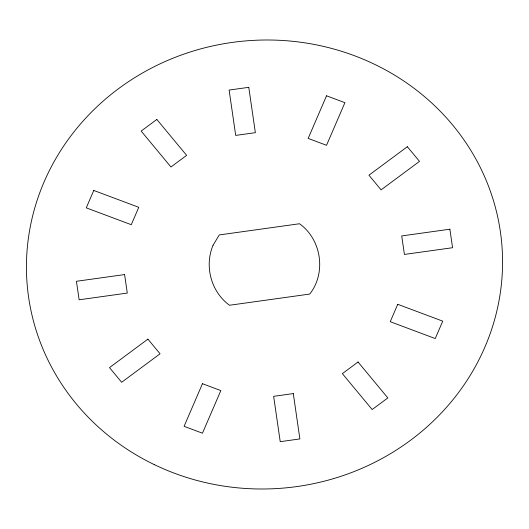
<?xml version="1.0" encoding="UTF-8"?>
<svg xmlns="http://www.w3.org/2000/svg" width="529" height="529" viewBox="0 0 529 529"><rect width="100%" height="100%" fill="white"/><g stroke="black" fill="none" stroke-linecap="round" stroke-linejoin="round"><path stroke-width="0.79" d="M213.075 245.238C204.168 266.113 211.097 291.889 229.493 305.259L309.729 294.064C326.486 272.852 321.48 239.379 299.507 223.741L219.271 234.936L213.075 245.238M93.765 190.447L86.267 207.844L131.271 224.699L138.763 207.302L93.765 190.447M202.462 383.704L184.092 426.328L202.462 433.205L220.831 390.587L202.462 383.704M326.538 95.795L308.169 138.413L326.538 145.296L344.908 102.672L326.538 95.795M397.729 304.301L390.237 321.698L435.235 338.553L442.733 321.156L397.729 304.301M156.842 119.455L141.17 131.08L170.953 166.992L186.631 155.361L156.842 119.455M147.908 339.135L109.496 367.622L121.657 382.275L160.062 353.795L147.908 339.135M407.343 146.725L368.938 175.205L381.092 189.865L419.504 161.378L407.343 146.725M358.047 362.008L342.369 373.639L372.158 409.545L387.83 397.92L358.047 362.008M248.769 87.325L229.117 90.069L235.703 135.411L255.362 132.667L248.769 87.325M124.593 274.571L76.434 281.283L79.125 299.791L127.284 293.073L124.593 274.571M449.875 229.209L401.716 235.927L404.407 254.429L452.566 247.717L449.875 229.209M293.297 393.589L273.638 396.333L280.231 441.675L299.883 438.931L293.297 393.589M154.289 464.621A238.176 224.375 -5.3 0 0 502.352 252.551A238.176 224.375 -5.3 0 0 136.859 76.328A238.176 224.375 -5.3 0 0 154.289 464.621"/></g></svg>
